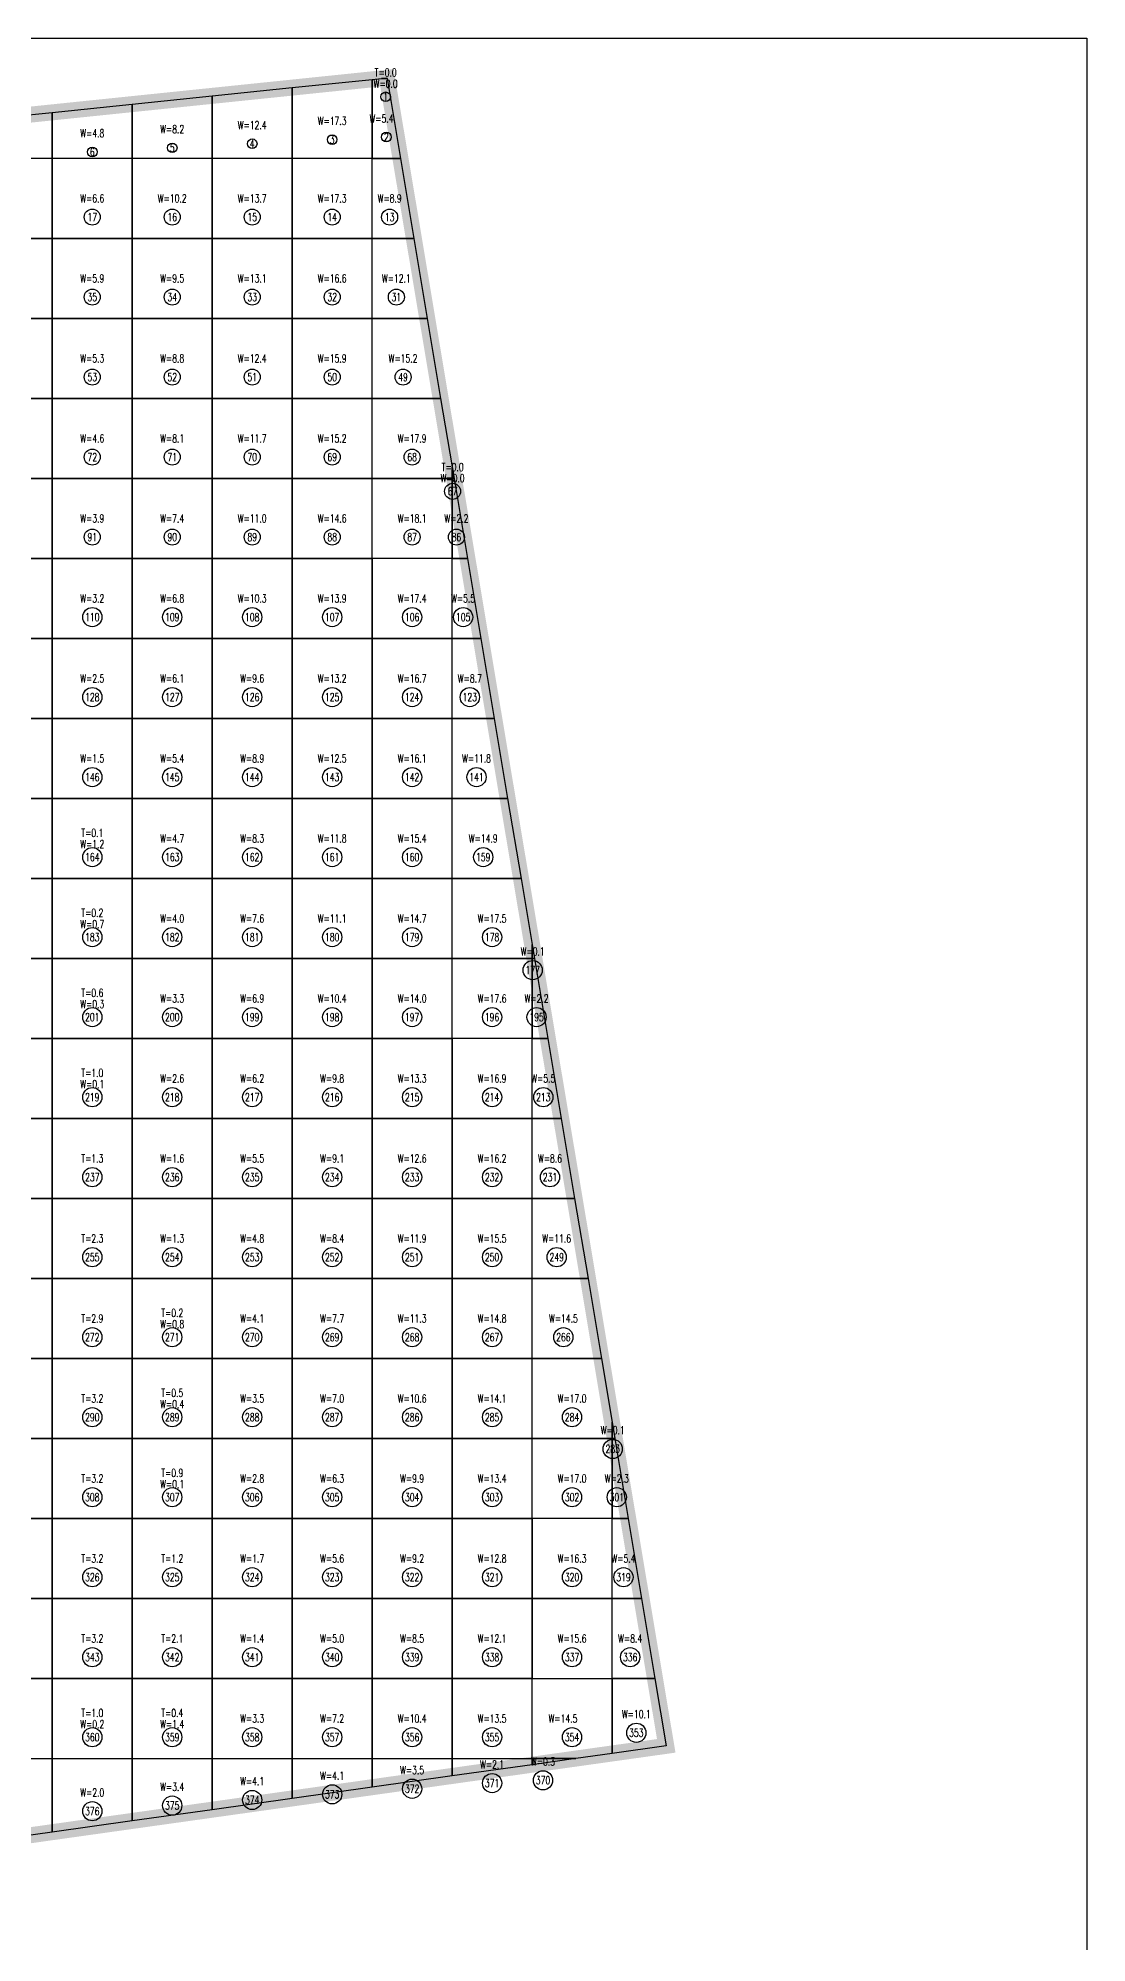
# Model space of a CAD drawing. Extents: x 4283 to 40403, y 1134 to 1764.
# Drawn here: x 13397.3 to 13452, y 1574.9 to 1674.1 of the extents above; entities that cross this region are included whole.
import ezdxf
from ezdxf.enums import TextEntityAlignment as Align

# ---------------------------------------------------------------- set-up
doc = ezdxf.new("R2010")
doc.units = 0
for name, color, linetype in [('tdz_14-4方格网', 2, 'Continuous'), ('tdz_14-4方格网计算', 7, 'Continuous'), ('tdz_土方计算图', 7, 'Continuous'), ('tdz_格田', 6, 'Continuous')]:
    doc.layers.add(name, color=color, linetype=linetype)
doc.styles.add('GLandNum', font='txt_____.ttf', dxfattribs={"width": 0.7, "height": 0.5})

msp = doc.modelspace()

# ---------------------------------------------------------------- linework, layer by layer
at = {"layer": 'tdz_14-4方格网', "linetype": 'Continuous'}
for points in [[(13410.577, 1671.514, 2829.167), (13410.577, 1667.828, 2829.167), (13406.411, 1667.828, 2829.167), (13406.411, 1671.084, 2829.167)], [(13414.744, 1671.944, 2829.167), (13414.744, 1667.828, 2829.167), (13410.577, 1667.828, 2829.167), (13410.577, 1671.514, 2829.167)], [(13416.219, 1667.828, 2829.167), (13414.744, 1667.828, 2829.167), (13414.744, 1671.944, 2829.167), (13415.233, 1671.994, 2829.167), (13415.521, 1671.994, 2829.167)], [(13415.521, 1671.994, 2829.167), (13415.233, 1671.994, 2829.167), (13415.516, 1672.024, 2829.167)], [(13402.244, 1670.654, 2829.167), (13402.244, 1667.828, 2829.167), (13398.077, 1667.828, 2829.167), (13398.077, 1670.224, 2829.167)], [(13406.411, 1671.084, 2829.167), (13406.411, 1667.828, 2829.167), (13402.244, 1667.828, 2829.167), (13402.244, 1670.654, 2829.167)], [(13398.077, 1670.224, 2829.167), (13398.077, 1667.828, 2829.167), (13393.911, 1667.828, 2829.167), (13393.911, 1669.794, 2829.167)], [(13393.911, 1667.828, 2829.167), (13393.911, 1663.661, 2829.167), (13398.077, 1663.661, 2829.167), (13398.077, 1667.828, 2829.167)], [(13398.077, 1667.828, 2829.167), (13398.077, 1663.661, 2829.167), (13402.244, 1663.661, 2829.167), (13402.244, 1667.828, 2829.167)], [(13402.244, 1667.828, 2829.167), (13402.244, 1663.661, 2829.167), (13406.411, 1663.661, 2829.167), (13406.411, 1667.828, 2829.167)], [(13406.411, 1667.828, 2829.167), (13406.411, 1663.661, 2829.167), (13410.577, 1663.661, 2829.167), (13410.577, 1667.828, 2829.167)], [(13410.577, 1667.828, 2829.167), (13410.577, 1663.661, 2829.167), (13414.744, 1663.661, 2829.167), (13414.744, 1667.828, 2829.167)], [(13414.744, 1667.828, 2829.167), (13416.219, 1667.828, 2829.167), (13416.917, 1663.661, 2829.167), (13414.744, 1663.661, 2829.167)], [(13393.911, 1663.661, 2829.167), (13393.911, 1659.494, 2829.167), (13398.077, 1659.494, 2829.167), (13398.077, 1663.661, 2829.167)], [(13398.077, 1663.661, 2829.167), (13398.077, 1659.494, 2829.167), (13402.244, 1659.494, 2829.167), (13402.244, 1663.661, 2829.167)], [(13402.244, 1663.661, 2829.167), (13402.244, 1659.494, 2829.167), (13406.411, 1659.494, 2829.167), (13406.411, 1663.661, 2829.167)], [(13406.411, 1663.661, 2829.167), (13406.411, 1659.494, 2829.167), (13410.577, 1659.494, 2829.167), (13410.577, 1663.661, 2829.167)], [(13410.577, 1663.661, 2829.167), (13410.577, 1659.494, 2829.167), (13414.744, 1659.494, 2829.167), (13414.744, 1663.661, 2829.167)], [(13414.744, 1663.661, 2829.167), (13416.917, 1663.661, 2829.167), (13417.615, 1659.494, 2829.167), (13414.744, 1659.494, 2829.167)], [(13393.911, 1659.494, 2829.167), (13393.911, 1655.328, 2829.167), (13398.077, 1655.328, 2829.167), (13398.077, 1659.494, 2829.167)], [(13398.077, 1659.494, 2829.167), (13398.077, 1655.328, 2829.167), (13402.244, 1655.328, 2829.167), (13402.244, 1659.494, 2829.167)], [(13402.244, 1659.494, 2829.167), (13402.244, 1655.328, 2829.167), (13406.411, 1655.328, 2829.167), (13406.411, 1659.494, 2829.167)], [(13406.411, 1659.494, 2829.167), (13406.411, 1655.328, 2829.167), (13410.577, 1655.328, 2829.167), (13410.577, 1659.494, 2829.167)], [(13410.577, 1659.494, 2829.167), (13410.577, 1655.328, 2829.167), (13414.744, 1655.328, 2829.167), (13414.744, 1659.494, 2829.167)], [(13414.744, 1659.494, 2829.167), (13417.615, 1659.494, 2829.167), (13418.313, 1655.328, 2829.167), (13414.744, 1655.328, 2829.167)], [(13393.911, 1655.328, 2829.167), (13393.911, 1651.161, 2829.167), (13398.077, 1651.161, 2829.167), (13398.077, 1655.328, 2829.167)], [(13398.077, 1655.328, 2829.167), (13398.077, 1651.161, 2829.167), (13402.244, 1651.161, 2829.167), (13402.244, 1655.328, 2829.167)], [(13402.244, 1655.328, 2829.167), (13402.244, 1651.161, 2829.167), (13406.411, 1651.161, 2829.167), (13406.411, 1655.328, 2829.167)], [(13406.411, 1655.328, 2829.167), (13406.411, 1651.161, 2829.167), (13410.577, 1651.161, 2829.167), (13410.577, 1655.328, 2829.167)], [(13410.577, 1655.328, 2829.167), (13410.577, 1651.161, 2829.167), (13414.744, 1651.161, 2829.167), (13414.744, 1655.328, 2829.167)], [(13418.911, 1651.762, 2829.167), (13418.911, 1651.161, 2829.167), (13414.744, 1651.161, 2829.167), (13414.744, 1655.328, 2829.167), (13418.313, 1655.328, 2829.167)], [(13419.011, 1651.161, 2829.167), (13418.911, 1651.161, 2829.167), (13418.911, 1651.762, 2829.167)], [(13393.911, 1651.161, 2829.167), (13393.911, 1646.994, 2829.167), (13398.077, 1646.994, 2829.167), (13398.077, 1651.161, 2829.167)], [(13398.077, 1651.161, 2829.167), (13398.077, 1646.994, 2829.167), (13402.244, 1646.994, 2829.167), (13402.244, 1651.161, 2829.167)], [(13402.244, 1651.161, 2829.167), (13402.244, 1646.994, 2829.167), (13406.411, 1646.994, 2829.167), (13406.411, 1651.161, 2829.167)], [(13406.411, 1651.161, 2829.167), (13406.411, 1646.994, 2829.167), (13410.577, 1646.994, 2829.167), (13410.577, 1651.161, 2829.167)], [(13410.577, 1651.161, 2829.167), (13410.577, 1646.994, 2829.167), (13414.744, 1646.994, 2829.167), (13414.744, 1651.161, 2829.167)], [(13414.744, 1646.994, 2829.167), (13414.744, 1651.161, 2829.167), (13418.911, 1651.161, 2829.167), (13418.911, 1646.994, 2829.167)], [(13418.911, 1651.161, 2829.167), (13419.011, 1651.161, 2829.167), (13419.709, 1646.994, 2829.167), (13418.911, 1646.994, 2829.167)], [(13393.911, 1646.994, 2829.167), (13393.911, 1642.828, 2829.167), (13398.077, 1642.828, 2829.167), (13398.077, 1646.994, 2829.167)], [(13398.077, 1646.994, 2829.167), (13398.077, 1642.828, 2829.167), (13402.244, 1642.828, 2829.167), (13402.244, 1646.994, 2829.167)], [(13402.244, 1646.994, 2829.167), (13402.244, 1642.828, 2829.167), (13406.411, 1642.828, 2829.167), (13406.411, 1646.994, 2829.167)], [(13406.411, 1646.994, 2829.167), (13406.411, 1642.828, 2829.167), (13410.577, 1642.828, 2829.167), (13410.577, 1646.994, 2829.167)], [(13410.577, 1646.994, 2829.167), (13410.577, 1642.828, 2829.167), (13414.744, 1642.828, 2829.167), (13414.744, 1646.994, 2829.167)], [(13414.744, 1646.994, 2829.167), (13414.744, 1642.828, 2829.167), (13418.911, 1642.828, 2829.167), (13418.911, 1646.994, 2829.167)], [(13418.911, 1646.994, 2829.167), (13419.709, 1646.994, 2829.167), (13420.408, 1642.828, 2829.167), (13418.911, 1642.828, 2829.167)], [(13393.911, 1642.828, 2829.167), (13393.911, 1638.661, 2829.167), (13398.077, 1638.661, 2829.167), (13398.077, 1642.828, 2829.167)], [(13398.077, 1642.828, 2829.167), (13398.077, 1638.661, 2829.167), (13402.244, 1638.661, 2829.167), (13402.244, 1642.828, 2829.167)], [(13402.244, 1642.828, 2829.167), (13402.244, 1638.661, 2829.167), (13406.411, 1638.661, 2829.167), (13406.411, 1642.828, 2829.167)], [(13406.411, 1642.828, 2829.167), (13406.411, 1638.661, 2829.167), (13410.577, 1638.661, 2829.167), (13410.577, 1642.828, 2829.167)], [(13410.577, 1642.828, 2829.167), (13410.577, 1638.661, 2829.167), (13414.744, 1638.661, 2829.167), (13414.744, 1642.828, 2829.167)], [(13414.744, 1642.828, 2829.167), (13414.744, 1638.661, 2829.167), (13418.911, 1638.661, 2829.167), (13418.911, 1642.828, 2829.167)], [(13418.911, 1642.828, 2829.167), (13420.408, 1642.828, 2829.167), (13421.106, 1638.661, 2829.167), (13418.911, 1638.661, 2829.167)], [(13393.911, 1638.661, 2829.167), (13393.911, 1634.494, 2829.167), (13398.077, 1634.494, 2829.167), (13398.077, 1638.661, 2829.167)], [(13398.077, 1638.661, 2829.167), (13398.077, 1634.494, 2829.167), (13402.244, 1634.494, 2829.167), (13402.244, 1638.661, 2829.167)], [(13402.244, 1638.661, 2829.167), (13402.244, 1634.494, 2829.167), (13406.411, 1634.494, 2829.167), (13406.411, 1638.661, 2829.167)], [(13406.411, 1638.661, 2829.167), (13406.411, 1634.494, 2829.167), (13410.577, 1634.494, 2829.167), (13410.577, 1638.661, 2829.167)], [(13410.577, 1638.661, 2829.167), (13410.577, 1634.494, 2829.167), (13414.744, 1634.494, 2829.167), (13414.744, 1638.661, 2829.167)], [(13414.744, 1638.661, 2829.167), (13414.744, 1634.494, 2829.167), (13418.911, 1634.494, 2829.167), (13418.911, 1638.661, 2829.167)], [(13418.911, 1638.661, 2829.167), (13421.106, 1638.661, 2829.167), (13421.804, 1634.494, 2829.167), (13418.911, 1634.494, 2829.167)], [(13393.911, 1634.494, 2829.167), (13393.911, 1630.328, 2829.167), (13398.077, 1630.328, 2829.167), (13398.077, 1634.494, 2829.167)], [(13398.077, 1634.494, 2829.167), (13398.077, 1630.328, 2829.167), (13402.244, 1630.328, 2829.167), (13402.244, 1634.494, 2829.167)], [(13402.244, 1634.494, 2829.167), (13402.244, 1630.328, 2829.167), (13406.411, 1630.328, 2829.167), (13406.411, 1634.494, 2829.167)], [(13406.411, 1634.494, 2829.167), (13406.411, 1630.328, 2829.167), (13410.577, 1630.328, 2829.167), (13410.577, 1634.494, 2829.167)], [(13410.577, 1634.494, 2829.167), (13410.577, 1630.328, 2829.167), (13414.744, 1630.328, 2829.167), (13414.744, 1634.494, 2829.167)], [(13414.744, 1634.494, 2829.167), (13414.744, 1630.328, 2829.167), (13418.911, 1630.328, 2829.167), (13418.911, 1634.494, 2829.167)], [(13418.911, 1634.494, 2829.167), (13421.804, 1634.494, 2829.167), (13422.502, 1630.328, 2829.167), (13418.911, 1630.328, 2829.167)], [(13393.911, 1630.328, 2829.167), (13393.911, 1626.161, 2829.167), (13398.077, 1626.161, 2829.167), (13398.077, 1630.328, 2829.167)], [(13398.077, 1630.328, 2829.167), (13398.077, 1626.161, 2829.167), (13402.244, 1626.161, 2829.167), (13402.244, 1630.328, 2829.167)], [(13402.244, 1630.328, 2829.167), (13402.244, 1626.161, 2829.167), (13406.411, 1626.161, 2829.167), (13406.411, 1630.328, 2829.167)], [(13406.411, 1630.328, 2829.167), (13406.411, 1626.161, 2829.167), (13410.577, 1626.161, 2829.167), (13410.577, 1630.328, 2829.167)], [(13410.577, 1630.328, 2829.167), (13410.577, 1626.161, 2829.167), (13414.744, 1626.161, 2829.167), (13414.744, 1630.328, 2829.167)], [(13414.744, 1630.328, 2829.167), (13414.744, 1626.161, 2829.167), (13418.911, 1626.161, 2829.167), (13418.911, 1630.328, 2829.167)], [(13423.077, 1626.891, 2829.167), (13423.077, 1626.161, 2829.167), (13418.911, 1626.161, 2829.167), (13418.911, 1630.328, 2829.167), (13422.502, 1630.328, 2829.167)], [(13423.2, 1626.161, 2829.167), (13423.077, 1626.161, 2829.167), (13423.077, 1626.891, 2829.167)], [(13393.911, 1626.161, 2829.167), (13393.911, 1621.994, 2829.168), (13398.077, 1621.994, 2829.167), (13398.077, 1626.161, 2829.167)], [(13398.077, 1626.161, 2829.167), (13398.077, 1621.994, 2829.167), (13402.244, 1621.994, 2829.167), (13402.244, 1626.161, 2829.167)], [(13402.244, 1626.161, 2829.167), (13402.244, 1621.994, 2829.167), (13406.411, 1621.994, 2829.167), (13406.411, 1626.161, 2829.167)], [(13406.411, 1626.161, 2829.167), (13406.411, 1621.994, 2829.167), (13410.577, 1621.994, 2829.167), (13410.577, 1626.161, 2829.167)], [(13410.577, 1626.161, 2829.167), (13410.577, 1621.994, 2829.167), (13414.744, 1621.994, 2829.167), (13414.744, 1626.161, 2829.167)], [(13414.744, 1626.161, 2829.167), (13414.744, 1621.994, 2829.167), (13418.911, 1621.994, 2829.167), (13418.911, 1626.161, 2829.167)], [(13418.911, 1621.994, 2829.167), (13418.911, 1626.161, 2829.167), (13423.077, 1626.161, 2829.167), (13423.077, 1621.994, 2829.167)], [(13423.077, 1626.161, 2829.167), (13423.2, 1626.161, 2829.167), (13423.898, 1621.994, 2829.167), (13423.077, 1621.994, 2829.167)], [(13393.911, 1621.994, 2829.168), (13393.911, 1617.828, 2829.212), (13398.077, 1617.828, 2829.167), (13398.077, 1621.994, 2829.167)], [(13398.077, 1621.994, 2829.167), (13398.077, 1617.828, 2829.167), (13402.244, 1617.828, 2829.167), (13402.244, 1621.994, 2829.167)], [(13402.244, 1621.994, 2829.167), (13402.244, 1617.828, 2829.167), (13406.411, 1617.828, 2829.167), (13406.411, 1621.994, 2829.167)], [(13406.411, 1621.994, 2829.167), (13406.411, 1617.828, 2829.167), (13410.577, 1617.828, 2829.167), (13410.577, 1621.994, 2829.167)], [(13410.577, 1621.994, 2829.167), (13410.577, 1617.828, 2829.167), (13414.744, 1617.828, 2829.167), (13414.744, 1621.994, 2829.167)], [(13414.744, 1621.994, 2829.167), (13414.744, 1617.828, 2829.167), (13418.911, 1617.828, 2829.167), (13418.911, 1621.994, 2829.167)], [(13418.911, 1621.994, 2829.167), (13418.911, 1617.828, 2829.167), (13423.077, 1617.828, 2829.167), (13423.077, 1621.994, 2829.167)], [(13423.077, 1621.994, 2829.167), (13423.898, 1621.994, 2829.167), (13424.596, 1617.828, 2829.167), (13423.077, 1617.828, 2829.167)], [(13393.911, 1617.828, 2829.212), (13393.911, 1613.661, 2829.256), (13398.077, 1613.661, 2829.167), (13398.077, 1617.828, 2829.167)], [(13398.077, 1617.828, 2829.167), (13398.077, 1613.661, 2829.167), (13402.244, 1613.661, 2829.167), (13402.244, 1617.828, 2829.167)], [(13402.244, 1617.828, 2829.167), (13402.244, 1613.661, 2829.167), (13406.411, 1613.661, 2829.167), (13406.411, 1617.828, 2829.167)], [(13406.411, 1617.828, 2829.167), (13406.411, 1613.661, 2829.167), (13410.577, 1613.661, 2829.167), (13410.577, 1617.828, 2829.167)], [(13410.577, 1617.828, 2829.167), (13410.577, 1613.661, 2829.167), (13414.744, 1613.661, 2829.167), (13414.744, 1617.828, 2829.167)], [(13414.744, 1617.828, 2829.167), (13414.744, 1613.661, 2829.167), (13418.911, 1613.661, 2829.167), (13418.911, 1617.828, 2829.167)], [(13418.911, 1617.828, 2829.167), (13418.911, 1613.661, 2829.167), (13423.077, 1613.661, 2829.167), (13423.077, 1617.828, 2829.167)], [(13423.077, 1617.828, 2829.167), (13424.596, 1617.828, 2829.167), (13425.294, 1613.661, 2829.167), (13423.077, 1613.661, 2829.167)], [(13393.911, 1613.661, 2829.256), (13393.911, 1609.494, 2829.299), (13398.077, 1609.494, 2829.167), (13398.077, 1613.661, 2829.167)], [(13398.077, 1613.661, 2829.167), (13398.077, 1609.494, 2829.167), (13402.244, 1609.494, 2829.167), (13402.244, 1613.661, 2829.167)], [(13402.244, 1613.661, 2829.167), (13402.244, 1609.494, 2829.167), (13406.411, 1609.494, 2829.167), (13406.411, 1613.661, 2829.167)], [(13406.411, 1613.661, 2829.167), (13406.411, 1609.494, 2829.167), (13410.577, 1609.494, 2829.167), (13410.577, 1613.661, 2829.167)], [(13410.577, 1613.661, 2829.167), (13410.577, 1609.494, 2829.167), (13414.744, 1609.494, 2829.167), (13414.744, 1613.661, 2829.167)], [(13414.744, 1613.661, 2829.167), (13414.744, 1609.494, 2829.167), (13418.911, 1609.494, 2829.167), (13418.911, 1613.661, 2829.167)], [(13418.911, 1613.661, 2829.167), (13418.911, 1609.494, 2829.167), (13423.077, 1609.494, 2829.167), (13423.077, 1613.661, 2829.167)], [(13423.077, 1613.661, 2829.167), (13425.294, 1613.661, 2829.167), (13425.992, 1609.494, 2829.167), (13423.077, 1609.494, 2829.167)], [(13393.911, 1609.494, 2829.299), (13393.911, 1605.328, 2829.343), (13398.077, 1605.328, 2829.177), (13398.077, 1609.494, 2829.167)], [(13398.077, 1609.494, 2829.167), (13398.077, 1605.328, 2829.177), (13402.244, 1605.328, 2829.167), (13402.244, 1609.494, 2829.167)], [(13402.244, 1609.494, 2829.167), (13402.244, 1605.328, 2829.167), (13406.411, 1605.328, 2829.167), (13406.411, 1609.494, 2829.167)], [(13406.411, 1609.494, 2829.167), (13406.411, 1605.328, 2829.167), (13410.577, 1605.328, 2829.167), (13410.577, 1609.494, 2829.167)], [(13410.577, 1609.494, 2829.167), (13410.577, 1605.328, 2829.167), (13414.744, 1605.328, 2829.167), (13414.744, 1609.494, 2829.167)], [(13414.744, 1609.494, 2829.167), (13414.744, 1605.328, 2829.167), (13418.911, 1605.328, 2829.167), (13418.911, 1609.494, 2829.167)], [(13418.911, 1609.494, 2829.167), (13418.911, 1605.328, 2829.167), (13423.077, 1605.328, 2829.167), (13423.077, 1609.494, 2829.167)], [(13423.077, 1609.494, 2829.167), (13425.992, 1609.494, 2829.167), (13426.69, 1605.328, 2829.167), (13423.077, 1605.328, 2829.167)], [(13393.911, 1605.328, 2829.343), (13393.911, 1601.161, 2829.386), (13398.077, 1601.161, 2829.222), (13398.077, 1605.328, 2829.177)], [(13398.077, 1605.328, 2829.177), (13398.077, 1601.161, 2829.222), (13402.244, 1601.161, 2829.167), (13402.244, 1605.328, 2829.167)], [(13402.244, 1605.328, 2829.167), (13402.244, 1601.161, 2829.167), (13406.411, 1601.161, 2829.167), (13406.411, 1605.328, 2829.167)], [(13406.411, 1605.328, 2829.167), (13406.411, 1601.161, 2829.167), (13410.577, 1601.161, 2829.167), (13410.577, 1605.328, 2829.167)], [(13410.577, 1605.328, 2829.167), (13410.577, 1601.161, 2829.167), (13414.744, 1601.161, 2829.167), (13414.744, 1605.328, 2829.167)], [(13414.744, 1605.328, 2829.167), (13414.744, 1601.161, 2829.167), (13418.911, 1601.161, 2829.167), (13418.911, 1605.328, 2829.167)], [(13418.911, 1605.328, 2829.167), (13418.911, 1601.161, 2829.167), (13423.077, 1601.161, 2829.167), (13423.077, 1605.328, 2829.167)], [(13427.244, 1602.021, 2829.167), (13427.244, 1601.161, 2829.167), (13423.077, 1601.161, 2829.167), (13423.077, 1605.328, 2829.167), (13426.69, 1605.328, 2829.167)], [(13393.911, 1601.161, 2829.386), (13393.911, 1596.994, 2829.429), (13398.077, 1596.994, 2829.264), (13398.077, 1601.161, 2829.222)], [(13398.077, 1601.161, 2829.222), (13398.077, 1596.994, 2829.264), (13402.244, 1596.994, 2829.167), (13402.244, 1601.161, 2829.167)], [(13402.244, 1601.161, 2829.167), (13402.244, 1596.994, 2829.167), (13406.411, 1596.994, 2829.167), (13406.411, 1601.161, 2829.167)], [(13406.411, 1601.161, 2829.167), (13406.411, 1596.994, 2829.167), (13410.577, 1596.994, 2829.167), (13410.577, 1601.161, 2829.167)], [(13410.577, 1601.161, 2829.167), (13410.577, 1596.994, 2829.167), (13414.744, 1596.994, 2829.167), (13414.744, 1601.161, 2829.167)], [(13414.744, 1601.161, 2829.167), (13414.744, 1596.994, 2829.167), (13418.911, 1596.994, 2829.167), (13418.911, 1601.161, 2829.167)], [(13418.911, 1601.161, 2829.167), (13418.911, 1596.994, 2829.167), (13423.077, 1596.994, 2829.167), (13423.077, 1601.161, 2829.167)], [(13423.077, 1596.994, 2829.167), (13423.077, 1601.161, 2829.167), (13427.244, 1601.161, 2829.167), (13427.244, 1596.994, 2829.167)], [(13427.388, 1601.161, 2829.167), (13427.244, 1601.161, 2829.167), (13427.244, 1602.021, 2829.167)], [(13427.244, 1601.161, 2829.167), (13427.388, 1601.161, 2829.167), (13428.086, 1596.994, 2829.167), (13427.244, 1596.994, 2829.167)], [(13393.911, 1596.994, 2829.429), (13393.911, 1592.828, 2829.473), (13398.077, 1592.828, 2829.307), (13398.077, 1596.994, 2829.264)], [(13398.077, 1596.994, 2829.264), (13398.077, 1592.828, 2829.307), (13402.244, 1592.828, 2829.167), (13402.244, 1596.994, 2829.167)], [(13402.244, 1596.994, 2829.167), (13402.244, 1592.828, 2829.167), (13406.411, 1592.828, 2829.167), (13406.411, 1596.994, 2829.167)], [(13406.411, 1596.994, 2829.167), (13406.411, 1592.828, 2829.167), (13410.577, 1592.828, 2829.167), (13410.577, 1596.994, 2829.167)], [(13410.577, 1596.994, 2829.167), (13410.577, 1592.828, 2829.167), (13414.744, 1592.828, 2829.167), (13414.744, 1596.994, 2829.167)], [(13414.744, 1596.994, 2829.167), (13414.744, 1592.828, 2829.167), (13418.911, 1592.828, 2829.167), (13418.911, 1596.994, 2829.167)], [(13418.911, 1596.994, 2829.167), (13418.911, 1592.828, 2829.167), (13423.077, 1592.828, 2829.167), (13423.077, 1596.994, 2829.167)], [(13423.077, 1596.994, 2829.167), (13423.077, 1592.828, 2829.167), (13427.244, 1592.828, 2829.167), (13427.244, 1596.994, 2829.167)], [(13427.244, 1596.994, 2829.167), (13428.086, 1596.994, 2829.167), (13428.784, 1592.828, 2829.167), (13427.244, 1592.828, 2829.167)], [(13393.911, 1592.828, 2829.473), (13393.911, 1588.661, 2829.513), (13398.077, 1588.661, 2829.347), (13398.077, 1592.828, 2829.307)], [(13398.077, 1592.828, 2829.307), (13398.077, 1588.661, 2829.347), (13402.244, 1588.661, 2829.181), (13402.244, 1592.828, 2829.167)], [(13402.244, 1592.828, 2829.167), (13402.244, 1588.661, 2829.181), (13406.411, 1588.661, 2829.167), (13406.411, 1592.828, 2829.167)], [(13406.411, 1592.828, 2829.167), (13406.411, 1588.661, 2829.167), (13410.577, 1588.661, 2829.167), (13410.577, 1592.828, 2829.167)], [(13410.577, 1592.828, 2829.167), (13410.577, 1588.661, 2829.167), (13414.744, 1588.661, 2829.167), (13414.744, 1592.828, 2829.167)], [(13414.744, 1592.828, 2829.167), (13414.744, 1588.661, 2829.167), (13418.911, 1588.661, 2829.167), (13418.911, 1592.828, 2829.167)], [(13418.911, 1592.828, 2829.167), (13418.911, 1588.661, 2829.167), (13423.077, 1588.661, 2829.167), (13423.077, 1592.828, 2829.167)], [(13423.077, 1592.828, 2829.167), (13423.077, 1588.661, 2829.167), (13427.244, 1588.661, 2829.167), (13427.244, 1592.828, 2829.167)], [(13427.244, 1592.828, 2829.167), (13428.784, 1592.828, 2829.167), (13429.482, 1588.661, 2829.167), (13427.244, 1588.661, 2829.167)], [(13393.911, 1588.661, 2829.513), (13393.911, 1584.494, 2829.559), (13398.077, 1584.494, 2829.449), (13398.077, 1588.661, 2829.347)], [(13398.077, 1588.661, 2829.347), (13398.077, 1584.494, 2829.449), (13402.244, 1584.494, 2829.424), (13402.244, 1588.661, 2829.181)], [(13402.244, 1588.661, 2829.181), (13402.244, 1584.494, 2829.424), (13406.411, 1584.494, 2829.4), (13406.411, 1588.661, 2829.167)], [(13406.411, 1588.661, 2829.167), (13406.411, 1584.494, 2829.4), (13410.577, 1584.494, 2829.375), (13410.577, 1588.661, 2829.167)], [(13410.577, 1588.661, 2829.167), (13410.577, 1584.494, 2829.375), (13414.744, 1584.494, 2829.35), (13414.744, 1588.661, 2829.167)], [(13414.744, 1588.661, 2829.167), (13414.744, 1584.494, 2829.35), (13418.911, 1584.494, 2829.326), (13418.911, 1588.661, 2829.167)], [(13418.911, 1588.661, 2829.167), (13418.911, 1584.494, 2829.326), (13423.077, 1584.494, 2829.287), (13423.077, 1588.661, 2829.167)], [(13425.358, 1584.494, 2829.228), (13423.077, 1584.494, 2829.287), (13423.077, 1588.661, 2829.167), (13427.244, 1588.661, 2829.167), (13427.244, 1584.759, 2829.203)], [(13427.244, 1588.661, 2829.167), (13429.482, 1588.661, 2829.167), (13430.069, 1585.156, 2829.167), (13427.244, 1584.759, 2829.203)], [(13395.7, 1580.328, 2829.614), (13393.911, 1580.328, 2829.661), (13393.911, 1584.494, 2829.559), (13398.077, 1584.494, 2829.449), (13398.077, 1580.662, 2829.583)], [(13398.077, 1580.662, 2829.583), (13398.077, 1584.494, 2829.449), (13402.244, 1584.494, 2829.424), (13402.244, 1581.247, 2829.529)], [(13402.244, 1581.247, 2829.529), (13402.244, 1584.494, 2829.424), (13406.411, 1584.494, 2829.4), (13406.411, 1581.833, 2829.475)], [(13406.411, 1581.833, 2829.475), (13406.411, 1584.494, 2829.4), (13410.577, 1584.494, 2829.375), (13410.577, 1582.418, 2829.42)], [(13410.577, 1582.418, 2829.42), (13410.577, 1584.494, 2829.375), (13414.744, 1584.494, 2829.35), (13414.744, 1583.003, 2829.366)], [(13414.744, 1583.003, 2829.366), (13414.744, 1584.494, 2829.35), (13418.911, 1584.494, 2829.326), (13418.911, 1583.589, 2829.312)], [(13418.911, 1583.589, 2829.312), (13418.911, 1584.494, 2829.326), (13423.077, 1584.494, 2829.287), (13423.077, 1584.174, 2829.258)], [(13423.077, 1584.494, 2829.287), (13425.358, 1584.494, 2829.228), (13423.077, 1584.174, 2829.258)]]:
    msp.add_polyline3d(points, close=True, dxfattribs=at)
at = {"layer": 'tdz_14-4方格网计算', "color": 7, "linetype": 'Continuous'}
for centre, radius in [((13415.447, 1671.037), 0.25), ((13404.327, 1668.376), 0.25), ((13408.494, 1668.591), 0.25), ((13412.661, 1668.806), 0.25), ((13415.482, 1668.939), 0.25), ((13400.161, 1668.161), 0.25), ((13400.161, 1664.772), 0.417), ((13404.327, 1664.772), 0.417), ((13408.494, 1664.772), 0.417), ((13412.661, 1664.772), 0.417), ((13415.656, 1664.772), 0.417), ((13400.161, 1660.606), 0.417), ((13404.327, 1660.606), 0.417), ((13408.494, 1660.606), 0.417), ((13412.661, 1660.606), 0.417), ((13416.005, 1660.606), 0.417), ((13400.161, 1656.439), 0.417), ((13404.327, 1656.439), 0.417), ((13408.494, 1656.439), 0.417), ((13412.661, 1656.439), 0.417), ((13416.354, 1656.439), 0.417), ((13400.161, 1652.272), 0.417), ((13404.327, 1652.272), 0.417), ((13408.494, 1652.272), 0.417), ((13412.661, 1652.272), 0.417), ((13416.827, 1652.272), 0.417), ((13418.936, 1650.489), 0.417), ((13400.161, 1648.106), 0.417), ((13404.327, 1648.106), 0.417), ((13408.494, 1648.106), 0.417), ((13412.661, 1648.106), 0.417), ((13416.827, 1648.106), 0.417), ((13419.136, 1648.106), 0.417), ((13400.161, 1643.939), 0.5), ((13404.327, 1643.939), 0.5), ((13408.494, 1643.939), 0.5), ((13412.661, 1643.939), 0.5), ((13416.827, 1643.939), 0.5), ((13419.485, 1643.939), 0.5), ((13400.161, 1639.772), 0.5), ((13404.327, 1639.772), 0.5), ((13408.494, 1639.772), 0.5), ((13412.661, 1639.772), 0.5), ((13416.827, 1639.772), 0.5), ((13419.834, 1639.772), 0.5), ((13400.161, 1635.606), 0.5), ((13404.327, 1635.606), 0.5), ((13408.494, 1635.606), 0.5), ((13412.661, 1635.606), 0.5), ((13416.827, 1635.606), 0.5), ((13420.183, 1635.606), 0.5), ((13400.161, 1631.439), 0.5), ((13404.327, 1631.439), 0.5), ((13408.494, 1631.439), 0.5), ((13412.661, 1631.439), 0.5), ((13416.827, 1631.439), 0.5), ((13420.532, 1631.439), 0.5), ((13400.161, 1627.272), 0.5), ((13404.327, 1627.272), 0.5), ((13408.494, 1627.272), 0.5), ((13412.661, 1627.272), 0.5), ((13416.827, 1627.272), 0.5), ((13420.994, 1627.272), 0.5), ((13423.108, 1625.554), 0.5), ((13400.161, 1623.106), 0.5), ((13404.327, 1623.106), 0.5), ((13408.494, 1623.106), 0.5), ((13412.661, 1623.106), 0.5), ((13416.827, 1623.106), 0.5), ((13420.994, 1623.106), 0.5), ((13423.313, 1623.106), 0.5), ((13400.161, 1618.939), 0.5), ((13404.327, 1618.939), 0.5), ((13408.494, 1618.939), 0.5), ((13412.661, 1618.939), 0.5), ((13416.827, 1618.939), 0.5), ((13420.994, 1618.939), 0.5), ((13423.662, 1618.939), 0.5), ((13400.161, 1614.772), 0.5), ((13404.327, 1614.772), 0.5), ((13408.494, 1614.772), 0.5), ((13412.661, 1614.772), 0.5), ((13416.827, 1614.772), 0.5), ((13420.994, 1614.772), 0.5), ((13424.011, 1614.772), 0.5), ((13400.161, 1610.606), 0.5), ((13404.327, 1610.606), 0.5), ((13408.494, 1610.606), 0.5), ((13412.661, 1610.606), 0.5), ((13416.827, 1610.606), 0.5), ((13420.994, 1610.606), 0.5), ((13424.36, 1610.606), 0.5), ((13400.161, 1606.439), 0.5), ((13404.327, 1606.439), 0.5), ((13408.494, 1606.439), 0.5), ((13412.661, 1606.439), 0.5), ((13416.827, 1606.439), 0.5), ((13420.994, 1606.439), 0.5), ((13424.709, 1606.439), 0.5), ((13400.161, 1602.272), 0.5), ((13404.327, 1602.272), 0.5), ((13408.494, 1602.272), 0.5), ((13412.661, 1602.272), 0.5), ((13416.827, 1602.272), 0.5), ((13420.994, 1602.272), 0.5), ((13425.161, 1602.272), 0.5), ((13427.28, 1600.619), 0.5), ((13400.161, 1598.106), 0.5), ((13404.327, 1598.106), 0.5), ((13408.494, 1598.106), 0.5), ((13412.661, 1598.106), 0.5), ((13416.827, 1598.106), 0.5), ((13420.994, 1598.106), 0.5), ((13425.161, 1598.106), 0.5), ((13427.491, 1598.106), 0.5), ((13400.161, 1593.939), 0.5), ((13404.327, 1593.939), 0.5), ((13408.494, 1593.939), 0.5), ((13412.661, 1593.939), 0.5), ((13416.827, 1593.939), 0.5), ((13420.994, 1593.939), 0.5), ((13425.161, 1593.939), 0.5), ((13427.84, 1593.939), 0.5), ((13400.161, 1589.772), 0.5), ((13404.327, 1589.772), 0.5), ((13408.494, 1589.772), 0.5), ((13412.661, 1589.772), 0.5), ((13416.827, 1589.772), 0.5), ((13420.994, 1589.772), 0.5), ((13425.161, 1589.772), 0.5), ((13428.189, 1589.772), 0.5), ((13428.51, 1585.837), 0.5), ((13400.161, 1585.606), 0.5), ((13404.327, 1585.606), 0.5), ((13408.494, 1585.606), 0.5), ((13412.661, 1585.606), 0.5), ((13416.827, 1585.606), 0.5), ((13420.994, 1585.606), 0.5), ((13425.161, 1585.606), 0.5), ((13416.827, 1582.923), 0.5), ((13420.994, 1583.216), 0.5), ((13423.648, 1583.362), 0.5), ((13400.161, 1581.752), 0.5), ((13404.327, 1582.045), 0.5), ((13408.494, 1582.338), 0.5), ((13412.661, 1582.63), 0.5)]:
    msp.add_circle(centre, radius, dxfattribs=at)
at = {"layer": 'tdz_土方计算图', "linetype": 'Continuous'}
for points in [[(13321.99, 1674.092), (13451.99, 1674.092)], [(13451.99, 1674.092), (13451.99, 1514.092)]]:
    msp.add_lwpolyline(points, dxfattribs=at)
at = {"layer": 'tdz_格田', "linetype": 'Continuous', "lineweight": 60, "const_width": 0.833}
msp.add_lwpolyline([(13366.043, 1576.161), (13343.911, 1664.635), (13415.516, 1672.024), (13430.069, 1585.156), (13366.043, 1576.161)], close=True, dxfattribs=at)

# ---------------------------------------------------------------- texts
at = {"layer": 'tdz_14-4方格网计算', "color": 2, "linetype": 'Continuous', "style": 'GLandNum', "width": 0.7}
for s, p in [('T=0.0', (13415.447, 1672.301)), ('T=0.0', (13418.936, 1651.753)), ('T=0.1', (13400.161, 1632.703)), ('T=0.2', (13400.161, 1628.536)), ('T=0.6', (13400.161, 1624.369)), ('T=1.0', (13400.161, 1620.203)), ('T=1.3', (13400.161, 1615.744)), ('T=2.3', (13400.161, 1611.578)), ('T=2.9', (13400.161, 1607.411)), ('T=0.2', (13404.327, 1607.703)), ('T=3.2', (13400.161, 1603.244)), ('T=0.5', (13404.327, 1603.536)), ('T=3.2', (13400.161, 1599.078)), ('T=0.9', (13404.327, 1599.369)), ('T=3.2', (13400.161, 1594.911)), ('T=1.2', (13404.327, 1594.911)), ('T=3.2', (13400.161, 1590.744)), ('T=2.1', (13404.327, 1590.744)), ('T=1.0', (13400.161, 1586.869)), ('T=0.4', (13404.327, 1586.869))]:
    msp.add_text(s, height=0.4167, dxfattribs=at).set_placement(p, align=Align.MIDDLE_CENTER)
at = {"layer": 'tdz_14-4方格网计算', "color": 173, "linetype": 'Continuous', "style": 'GLandNum', "width": 0.7}
for s, p in [('W=0.0', (13415.447, 1671.717)), ('W=8.2', (13404.327, 1669.348)), ('W=12.4', (13408.494, 1669.563)), ('W=17.3', (13412.661, 1669.778)), ('W=5.4', (13415.235, 1669.899)), ('W=4.8', (13400.161, 1669.134)), ('W=6.6', (13400.161, 1665.744)), ('W=10.2', (13404.327, 1665.744)), ('W=13.7', (13408.494, 1665.744)), ('W=17.3', (13412.661, 1665.744)), ('W=8.9', (13415.656, 1665.744)), ('W=5.9', (13400.161, 1661.578)), ('W=9.5', (13404.327, 1661.578)), ('W=13.1', (13408.494, 1661.578)), ('W=16.6', (13412.661, 1661.578)), ('W=12.1', (13416.005, 1661.578)), ('W=5.3', (13400.161, 1657.411)), ('W=8.8', (13404.327, 1657.411)), ('W=12.4', (13408.494, 1657.411)), ('W=15.9', (13412.661, 1657.411)), ('W=15.2', (13416.354, 1657.411)), ('W=4.6', (13400.161, 1653.244)), ('W=8.1', (13404.327, 1653.244)), ('W=11.7', (13408.494, 1653.244)), ('W=15.2', (13412.661, 1653.244)), ('W=17.9', (13416.827, 1653.244)), ('W=0.0', (13418.936, 1651.17)), ('W=3.9', (13400.161, 1649.078)), ('W=7.4', (13404.327, 1649.078)), ('W=11.0', (13408.494, 1649.078)), ('W=14.6', (13412.661, 1649.078)), ('W=18.1', (13416.827, 1649.078)), ('W=2.2', (13419.136, 1649.078)), ('W=3.2', (13400.161, 1644.911)), ('W=6.8', (13404.327, 1644.911)), ('W=10.3', (13408.494, 1644.911)), ('W=13.9', (13412.661, 1644.911)), ('W=17.4', (13416.827, 1644.911)), ('W=5.5', (13419.485, 1644.911)), ('W=2.5', (13400.161, 1640.744)), ('W=6.1', (13404.327, 1640.744)), ('W=9.6', (13408.494, 1640.744)), ('W=13.2', (13412.661, 1640.744)), ('W=16.7', (13416.827, 1640.744)), ('W=8.7', (13419.834, 1640.744)), ('W=1.5', (13400.161, 1636.578)), ('W=5.4', (13404.327, 1636.578)), ('W=8.9', (13408.494, 1636.578)), ('W=12.5', (13412.661, 1636.578)), ('W=16.1', (13416.827, 1636.578)), ('W=11.8', (13420.183, 1636.578)), ('W=1.2', (13400.161, 1632.119)), ('W=4.7', (13404.327, 1632.411)), ('W=8.3', (13408.494, 1632.411)), ('W=11.8', (13412.661, 1632.411)), ('W=15.4', (13416.827, 1632.411)), ('W=14.9', (13420.532, 1632.411)), ('W=0.7', (13400.161, 1627.953)), ('W=4.0', (13404.327, 1628.244)), ('W=7.6', (13408.494, 1628.244)), ('W=11.1', (13412.661, 1628.244)), ('W=14.7', (13416.827, 1628.244)), ('W=17.5', (13420.994, 1628.244)), ('W=0.1', (13423.108, 1626.526)), ('W=0.3', (13400.161, 1623.786)), ('W=3.3', (13404.327, 1624.078)), ('W=6.9', (13408.494, 1624.078)), ('W=10.4', (13412.661, 1624.078)), ('W=14.0', (13416.827, 1624.078)), ('W=17.6', (13420.994, 1624.078)), ('W=2.2', (13423.313, 1624.078)), ('W=2.6', (13404.327, 1619.911)), ('W=6.2', (13408.494, 1619.911)), ('W=9.8', (13412.661, 1619.911)), ('W=13.3', (13416.827, 1619.911)), ('W=16.9', (13420.994, 1619.911)), ('W=5.5', (13423.662, 1619.911)), ('W=0.1', (13400.161, 1619.619)), ('W=1.6', (13404.327, 1615.744)), ('W=5.5', (13408.494, 1615.744)), ('W=9.1', (13412.661, 1615.744)), ('W=12.6', (13416.827, 1615.744)), ('W=16.2', (13420.994, 1615.744)), ('W=8.6', (13424.011, 1615.744)), ('W=1.3', (13404.327, 1611.578)), ('W=4.8', (13408.494, 1611.578)), ('W=8.4', (13412.661, 1611.578)), ('W=11.9', (13416.827, 1611.578)), ('W=15.5', (13420.994, 1611.578)), ('W=11.6', (13424.36, 1611.578)), ('W=0.8', (13404.327, 1607.119)), ('W=4.1', (13408.494, 1607.411)), ('W=7.7', (13412.661, 1607.411)), ('W=11.3', (13416.827, 1607.411)), ('W=14.8', (13420.994, 1607.411)), ('W=14.5', (13424.709, 1607.411)), ('W=0.4', (13404.327, 1602.953)), ('W=3.5', (13408.494, 1603.244)), ('W=7.0', (13412.661, 1603.244)), ('W=10.6', (13416.827, 1603.244)), ('W=14.1', (13420.994, 1603.244)), ('W=17.0', (13425.161, 1603.244)), ('W=0.1', (13427.28, 1601.591)), ('W=2.8', (13408.494, 1599.078)), ('W=6.3', (13412.661, 1599.078)), ('W=9.9', (13416.827, 1599.078)), ('W=13.4', (13420.994, 1599.078)), ('W=17.0', (13425.161, 1599.078)), ('W=2.3', (13427.491, 1599.078)), ('W=0.1', (13404.327, 1598.786)), ('W=1.7', (13408.494, 1594.911)), ('W=5.6', (13412.661, 1594.911)), ('W=9.2', (13416.827, 1594.911)), ('W=12.8', (13420.994, 1594.911)), ('W=16.3', (13425.161, 1594.911)), ('W=5.4', (13427.84, 1594.911)), ('W=1.4', (13408.494, 1590.744)), ('W=5.0', (13412.661, 1590.744)), ('W=8.5', (13416.827, 1590.744)), ('W=12.1', (13420.994, 1590.744)), ('W=15.6', (13425.161, 1590.744)), ('W=8.4', (13428.189, 1590.744)), ('W=0.2', (13400.161, 1586.286)), ('W=1.4', (13404.327, 1586.286)), ('W=3.3', (13408.494, 1586.578)), ('W=7.2', (13412.661, 1586.578)), ('W=10.4', (13416.827, 1586.578)), ('W=13.5', (13420.994, 1586.578)), ('W=14.5', (13424.689, 1586.578)), ('W=10.1', (13428.51, 1586.81)), ('W=2.1', (13420.994, 1584.188)), ('W=0.3', (13423.648, 1584.334)), ('W=3.4', (13404.327, 1583.017)), ('W=4.1', (13408.494, 1583.31)), ('W=4.1', (13412.661, 1583.603)), ('W=3.5', (13416.827, 1583.895)), ('W=2.0', (13400.161, 1582.724))]:
    msp.add_text(s, height=0.4167, dxfattribs=at).set_placement(p, align=Align.MIDDLE_CENTER)
at = {"layer": 'tdz_14-4方格网计算', "color": 7, "linetype": 'Continuous', "style": 'GLandNum', "width": 0.7}
for s, height, p in [('1', 0.417, (13415.447, 1671.037)), ('5', 0.417, (13404.327, 1668.376)), ('4', 0.417, (13408.494, 1668.591)), ('3', 0.417, (13412.661, 1668.806)), ('2', 0.417, (13415.482, 1668.939)), ('6', 0.417, (13400.161, 1668.161)), ('17', 0.4167, (13400.161, 1664.772)), ('16', 0.4167, (13404.327, 1664.772)), ('15', 0.4167, (13408.494, 1664.772)), ('14', 0.4167, (13412.661, 1664.772)), ('13', 0.4167, (13415.656, 1664.772)), ('35', 0.4167, (13400.161, 1660.606)), ('34', 0.4167, (13404.327, 1660.606)), ('33', 0.4167, (13408.494, 1660.606)), ('32', 0.4167, (13412.661, 1660.606)), ('31', 0.4167, (13416.005, 1660.606)), ('53', 0.4167, (13400.161, 1656.439)), ('52', 0.4167, (13404.327, 1656.439)), ('51', 0.4167, (13408.494, 1656.439)), ('50', 0.4167, (13412.661, 1656.439)), ('49', 0.4167, (13416.354, 1656.439)), ('72', 0.4167, (13400.161, 1652.272)), ('71', 0.4167, (13404.327, 1652.272)), ('70', 0.4167, (13408.494, 1652.272)), ('69', 0.4167, (13412.661, 1652.272)), ('68', 0.4167, (13416.827, 1652.272)), ('67', 0.4167, (13418.936, 1650.489)), ('91', 0.4167, (13400.161, 1648.106)), ('90', 0.4167, (13404.327, 1648.106)), ('89', 0.4167, (13408.494, 1648.106)), ('88', 0.4167, (13412.661, 1648.106)), ('87', 0.4167, (13416.827, 1648.106)), ('86', 0.4167, (13419.136, 1648.106)), ('110', 0.4167, (13400.161, 1643.939)), ('109', 0.4167, (13404.327, 1643.939)), ('108', 0.4167, (13408.494, 1643.939)), ('107', 0.4167, (13412.661, 1643.939)), ('106', 0.4167, (13416.827, 1643.939)), ('105', 0.4167, (13419.485, 1643.939)), ('128', 0.4167, (13400.161, 1639.772)), ('127', 0.4167, (13404.327, 1639.772)), ('126', 0.4167, (13408.494, 1639.772)), ('125', 0.4167, (13412.661, 1639.772)), ('124', 0.4167, (13416.827, 1639.772)), ('123', 0.4167, (13419.834, 1639.772)), ('146', 0.4167, (13400.161, 1635.606)), ('145', 0.4167, (13404.327, 1635.606)), ('144', 0.4167, (13408.494, 1635.606)), ('143', 0.4167, (13412.661, 1635.606)), ('142', 0.4167, (13416.827, 1635.606)), ('141', 0.4167, (13420.183, 1635.606)), ('164', 0.4167, (13400.161, 1631.439)), ('163', 0.4167, (13404.327, 1631.439)), ('162', 0.4167, (13408.494, 1631.439)), ('161', 0.4167, (13412.661, 1631.439)), ('160', 0.4167, (13416.827, 1631.439)), ('159', 0.4167, (13420.532, 1631.439)), ('183', 0.4167, (13400.161, 1627.272)), ('182', 0.4167, (13404.327, 1627.272)), ('181', 0.4167, (13408.494, 1627.272)), ('180', 0.4167, (13412.661, 1627.272)), ('179', 0.4167, (13416.827, 1627.272)), ('178', 0.4167, (13420.994, 1627.272)), ('177', 0.4167, (13423.108, 1625.554)), ('201', 0.4167, (13400.161, 1623.106)), ('200', 0.4167, (13404.327, 1623.106)), ('199', 0.4167, (13408.494, 1623.106)), ('198', 0.4167, (13412.661, 1623.106)), ('197', 0.4167, (13416.827, 1623.106)), ('196', 0.4167, (13420.994, 1623.106)), ('195', 0.4167, (13423.313, 1623.106)), ('219', 0.4167, (13400.161, 1618.939)), ('218', 0.4167, (13404.327, 1618.939)), ('217', 0.4167, (13408.494, 1618.939)), ('216', 0.4167, (13412.661, 1618.939)), ('215', 0.4167, (13416.827, 1618.939)), ('214', 0.4167, (13420.994, 1618.939)), ('213', 0.4167, (13423.662, 1618.939)), ('237', 0.4167, (13400.161, 1614.772)), ('236', 0.4167, (13404.327, 1614.772)), ('235', 0.4167, (13408.494, 1614.772)), ('234', 0.4167, (13412.661, 1614.772)), ('233', 0.4167, (13416.827, 1614.772)), ('232', 0.4167, (13420.994, 1614.772)), ('231', 0.4167, (13424.011, 1614.772)), ('255', 0.4167, (13400.161, 1610.606)), ('254', 0.4167, (13404.327, 1610.606)), ('253', 0.4167, (13408.494, 1610.606)), ('252', 0.4167, (13412.661, 1610.606)), ('251', 0.4167, (13416.827, 1610.606)), ('250', 0.4167, (13420.994, 1610.606)), ('249', 0.4167, (13424.36, 1610.606)), ('272', 0.4167, (13400.161, 1606.439)), ('271', 0.4167, (13404.327, 1606.439)), ('270', 0.4167, (13408.494, 1606.439)), ('269', 0.4167, (13412.661, 1606.439)), ('268', 0.4167, (13416.827, 1606.439)), ('267', 0.4167, (13420.994, 1606.439)), ('266', 0.4167, (13424.709, 1606.439)), ('290', 0.4167, (13400.161, 1602.272)), ('289', 0.4167, (13404.327, 1602.272)), ('288', 0.4167, (13408.494, 1602.272)), ('287', 0.4167, (13412.661, 1602.272)), ('286', 0.4167, (13416.827, 1602.272)), ('285', 0.4167, (13420.994, 1602.272)), ('284', 0.4167, (13425.161, 1602.272)), ('283', 0.4167, (13427.28, 1600.619)), ('308', 0.4167, (13400.161, 1598.106)), ('307', 0.4167, (13404.327, 1598.106)), ('306', 0.4167, (13408.494, 1598.106)), ('305', 0.4167, (13412.661, 1598.106)), ('304', 0.4167, (13416.827, 1598.106)), ('303', 0.4167, (13420.994, 1598.106)), ('302', 0.4167, (13425.161, 1598.106)), ('301', 0.4167, (13427.491, 1598.106)), ('326', 0.4167, (13400.161, 1593.939)), ('325', 0.4167, (13404.327, 1593.939)), ('324', 0.4167, (13408.494, 1593.939)), ('323', 0.4167, (13412.661, 1593.939)), ('322', 0.4167, (13416.827, 1593.939)), ('321', 0.4167, (13420.994, 1593.939)), ('320', 0.4167, (13425.161, 1593.939)), ('319', 0.4167, (13427.84, 1593.939)), ('343', 0.4167, (13400.161, 1589.772)), ('342', 0.4167, (13404.327, 1589.772)), ('341', 0.4167, (13408.494, 1589.772)), ('340', 0.4167, (13412.661, 1589.772)), ('339', 0.4167, (13416.827, 1589.772)), ('338', 0.4167, (13420.994, 1589.772)), ('337', 0.4167, (13425.161, 1589.772)), ('336', 0.4167, (13428.189, 1589.772)), ('360', 0.4167, (13400.161, 1585.606)), ('359', 0.4167, (13404.327, 1585.606)), ('358', 0.4167, (13408.494, 1585.606)), ('357', 0.4167, (13412.661, 1585.606)), ('356', 0.4167, (13416.827, 1585.606)), ('355', 0.4167, (13420.994, 1585.606)), ('354', 0.4167, (13425.161, 1585.606)), ('353', 0.4167, (13428.51, 1585.837)), ('371', 0.4167, (13420.994, 1583.216)), ('370', 0.4167, (13423.648, 1583.362)), ('375', 0.4167, (13404.327, 1582.045)), ('374', 0.4167, (13408.494, 1582.338)), ('373', 0.4167, (13412.661, 1582.63)), ('372', 0.4167, (13416.827, 1582.923)), ('376', 0.4167, (13400.161, 1581.752))]:
    msp.add_text(s, height=height, dxfattribs=at).set_placement(p, align=Align.MIDDLE_CENTER)

doc.saveas('drawing.dxf')
